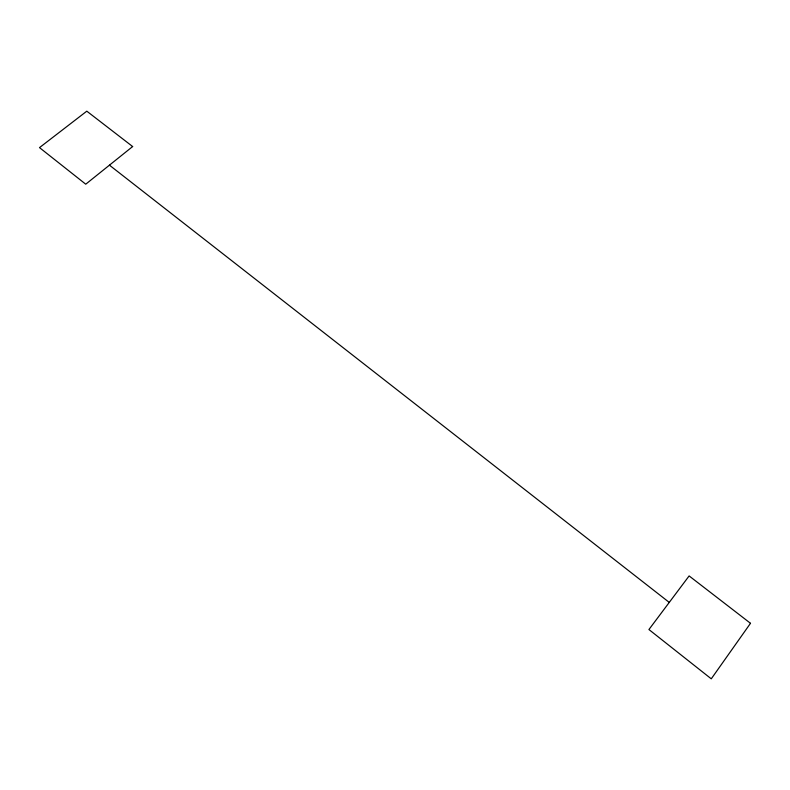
<?xml version="1.0" encoding="UTF-8"?>
<svg xmlns="http://www.w3.org/2000/svg" width="790" height="790" viewBox="0 0 790 790"><rect width="100%" height="100%" fill="white"/><g stroke="black" fill="none" stroke-linecap="round" stroke-linejoin="round"><path stroke-width="1.19" d="M109.445 165.169L669.268 602.414M750.5 623.3L711.267 678.827L648.926 629.541L689.117 575.93L750.5 623.3M132.651 146.545L85.745 184.189L39.5 147.621L86.801 111.173L132.651 146.545"/></g></svg>
